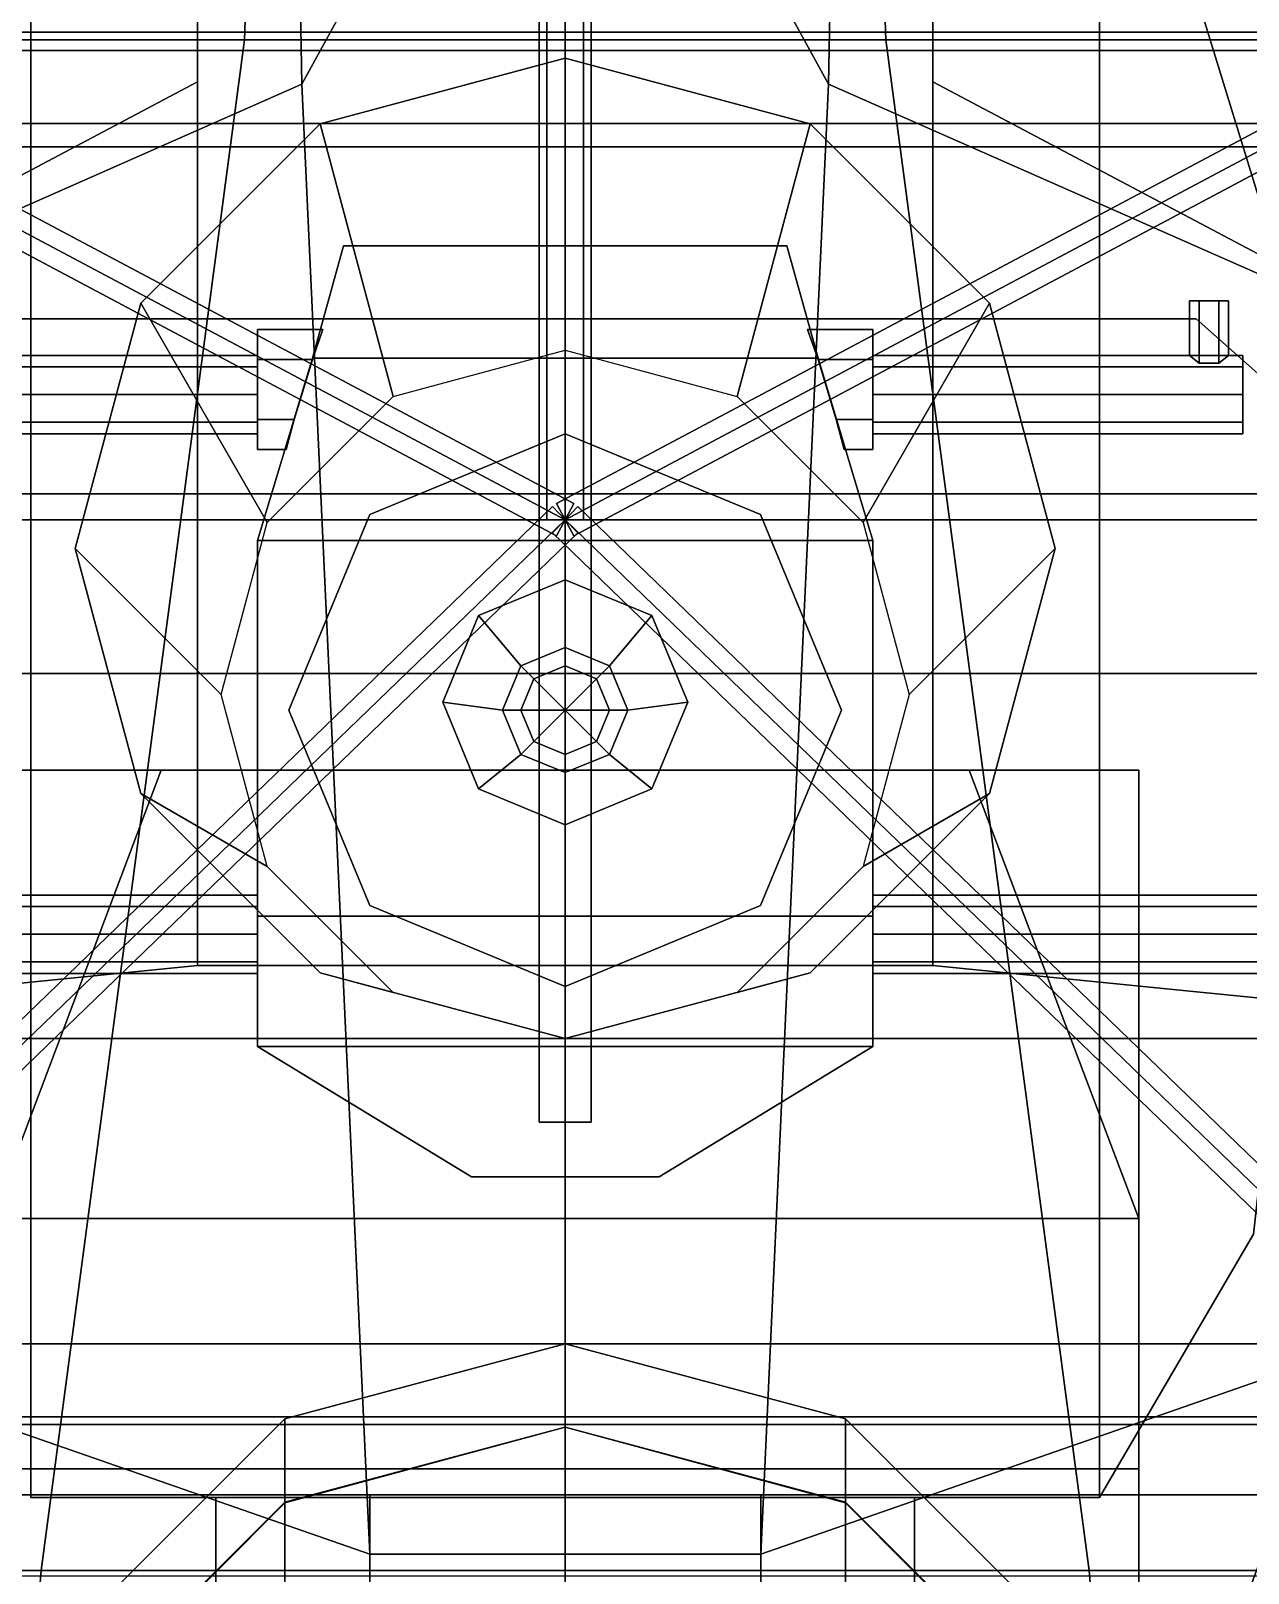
# Model space of a CAD drawing. Extents: x -14 to 14, y -80 to 101.
# Drawn here: x -2.05 to 2.62, y 37.86 to 43.77 of the extents above; entities that cross this region are included whole.
import ezdxf

# ---------------------------------------------------------------- set-up
doc = ezdxf.new("R2010")
doc.units = 0
doc.layers.get('0').update_dxf_attribs({"linetype": 'CONTINUOUS'})
for name, color, linetype in [('CITADELLE', 3, 'CONTINUOUS'), ('PLATFORMS', 6, 'CONTINUOUS'), ('RANGEFINDERS', 2, 'CONTINUOUS'), ('SUPERSTRUCTURE', 4, 'CONTINUOUS')]:
    doc.layers.add(name, color=color, linetype=linetype)

msp = doc.modelspace()

# ---------------------------------------------------------------- linework, layer by layer
for points in [[(-2.64, 49.67, -9.42), (-1.03, 49.67, -9.51), (-1.23, 43.74, -9.51), (-3.31, 43.74, -9.42)], [(-1.03, 49.67, -9.51), (0, 49.67, -9.55), (0, 43.74, -9.55), (-1.23, 43.74, -9.51)], [(1.23, 43.74, -9.51), (0, 43.74, -9.55), (0, 49.67, -9.55), (1.03, 49.67, -9.51)], [(3.31, 43.74, -9.42), (1.23, 43.74, -9.51), (1.03, 49.67, -9.51), (2.64, 49.67, -9.42)], [(-3.31, 43.74, -9.42), (-1.23, 43.74, -9.51), (-2.01, 37.87, -9.51), (-3.99, 37.87, -9.42)], [(-1.23, 43.74, -9.51), (0, 43.74, -9.55), (0, 37.87, -9.55), (-2.01, 37.87, -9.51)], [(2.01, 37.87, -9.51), (0, 37.87, -9.55), (0, 43.74, -9.55), (1.23, 43.74, -9.51)], [(3.99, 37.87, -9.42), (2.01, 37.87, -9.51), (1.23, 43.74, -9.51), (3.31, 43.74, -9.42)], [(-3.99, 37.87, -9.42), (-2.01, 37.87, -9.51), (-2.49, 31.98, -9.51), (-4.76, 31.98, -9.42)], [(-2.01, 37.87, -9.51), (0, 37.87, -9.55), (0, 31.98, -9.55), (-2.49, 31.98, -9.51)], [(2.49, 31.98, -9.51), (0, 31.98, -9.55), (0, 37.87, -9.55), (2.01, 37.87, -9.51)], [(4.76, 31.98, -9.42), (2.49, 31.98, -9.51), (2.01, 37.87, -9.51), (3.99, 37.87, -9.42)]]:
    msp.add_3dface(points)
at = {"layer": 'CITADELLE'}
for points in [[(9.78, 47.5, 4.59), (-9.78, 47.5, 4.59), (-10.26, 43.33, 4.59), (10.26, 43.33, 4.59)], [(10.26, 43.33, 4.59), (-10.26, 43.33, 4.59), (-10.78, 37.85, 4.59), (10.78, 37.85, 4.59)]]:
    msp.add_3dface(points, dxfattribs=at)
at = {"layer": 'PLATFORMS'}
for points in [[(0, 41.9, 27.21), (-0.07, 41.9, 27.28), (-0.07, 51.4, 27.28), (0, 51.4, 27.21)], [(-0.07, 41.9, 27.28), (0, 41.9, 27.35), (0, 51.4, 27.35), (-0.07, 51.4, 27.28)], [(0, 41.9, 27.35), (0.07, 41.9, 27.28), (0.07, 51.4, 27.28), (0, 51.4, 27.35)], [(0.07, 41.9, 27.28), (0, 41.9, 27.21), (0, 51.4, 27.21), (0.07, 51.4, 27.28)], [(-4.7, 46.74, 8.67), (-4.7, 38.46, 8.67), (4.7, 38.46, 8.67), (4.7, 46.74, 8.67)], [(4.7, 46.74, 8.45), (4.7, 38.46, 8.45), (-4.7, 38.46, 8.45), (-4.7, 46.74, 8.45)], [(0, 46.73, 27.2), (0, 38.15, 27.2), (-2.05, 38.15, 27.2), (-2.05, 45.12, 27.2)], [(-2.05, 38.15, 27.35), (0, 38.15, 27.35), (0, 46.73, 27.35), (-2.05, 45.12, 27.35)], [(0, 46.73, 27.35), (0, 38.15, 27.35), (2.05, 38.15, 27.35), (2.05, 45.12, 27.35)], [(2.05, 38.15, 27.2), (0, 38.15, 27.2), (0, 46.73, 27.2), (2.05, 45.12, 27.2)], [(0.0329, 41.9618, 27.28), (0, 41.9, 27.21), (-8.388, 46.36, 27.21), (-8.3551, 46.4218, 27.28)], [(0, 41.9, 27.35), (0.0329, 41.9618, 27.28), (-8.3551, 46.4218, 27.28), (-8.388, 46.36, 27.35)], [(-0.0329, 41.9618, 27.28), (0, 41.9, 27.35), (8.388, 46.36, 27.35), (8.3551, 46.4218, 27.28)], [(0, 41.9, 27.21), (-0.0329, 41.9618, 27.28), (8.3551, 46.4218, 27.28), (8.388, 46.36, 27.21)], [(-0.0329, 41.8382, 27.28), (0, 41.9, 27.35), (-8.388, 46.36, 27.35), (-8.4209, 46.2982, 27.28)], [(0, 41.9, 27.21), (-0.0329, 41.8382, 27.28), (-8.4209, 46.2982, 27.28), (-8.388, 46.36, 27.21)], [(0.0329, 41.8382, 27.28), (0, 41.9, 27.21), (8.388, 46.36, 27.21), (8.4209, 46.2982, 27.28)], [(0, 41.9, 27.35), (0.0329, 41.8382, 27.28), (8.4209, 46.2982, 27.28), (8.388, 46.36, 27.35)], [(0, 45.41, 19.55), (-1.01, 43.57, 19.55), (-1.03, 44.65, 19.55), (-0.22, 45.4, 19.55)], [(-0.22, 45.4, 19.77), (-1.03, 44.65, 19.77), (-1.01, 43.57, 19.77), (0, 45.41, 19.77)], [(0, 45.41, 19.55), (0, 37.9334, 19.55), (-0.75, 37.9334, 19.55), (-1.01, 43.57, 19.55)], [(-1.01, 43.57, 19.77), (-0.75, 37.9334, 19.77), (0, 37.9334, 19.77), (0, 45.41, 19.77)], [(1.01, 43.57, 19.55), (0.75, 37.9334, 19.55), (0, 37.9334, 19.55), (0, 45.41, 19.55)], [(0, 45.41, 19.77), (0, 37.9334, 19.77), (0.75, 37.9334, 19.77), (1.01, 43.57, 19.77)], [(0, 45.41, 19.77), (1.01, 43.57, 19.77), (1.03, 44.65, 19.77), (0.22, 45.4, 19.77)], [(0.22, 45.4, 19.55), (1.03, 44.65, 19.55), (1.01, 43.57, 19.55), (0, 45.41, 19.55)], [(-0.1, 43.77, 19.06), (-0.1, 39.59, 19.06), (-0.1, 39.59, 19.55), (-0.1, 45.25, 19.55)], [(0.1, 45.25, 19.55), (0.1, 43.77, 19.06), (-0.1, 43.77, 19.06), (-0.1, 45.25, 19.55)], [(0.1, 39.59, 19.55), (0.1, 39.59, 19.06), (0.1, 43.77, 19.06), (0.1, 45.25, 19.55)], [(2.97, 42.13, 27.2), (2.05, 45.12, 27.2), (2.05, 45.12, 27.35), (2.97, 42.13, 27.35)], [(2.05, 45.12, 27.35), (2.05, 38.15, 27.35), (2.64, 39.16, 27.35), (2.97, 42.13, 27.35)], [(2.64, 39.16, 27.2), (2.05, 38.15, 27.2), (2.05, 45.12, 27.2), (2.97, 42.13, 27.2)], [(1.41, 44.87, 23.83), (1.41, 40.19, 23.83), (-1.41, 40.19, 23.83), (-1.41, 44.87, 23.83)], [(-1.41, 40.19, 23.98), (1.41, 40.19, 23.98), (1.41, 44.87, 23.98), (-1.41, 44.87, 23.98)], [(-1.41, 44.87, 23.83), (-1.41, 43.58, 23.83), (-1.41, 43.58, 23.98), (-1.41, 44.87, 23.98)], [(1.41, 44.87, 23.98), (1.41, 43.58, 23.98), (1.41, 43.58, 23.83), (1.41, 44.87, 23.83)], [(-4.7, 44.66, 10.78), (-4.7, 38.74, 10.78), (4.7, 38.74, 10.78), (4.7, 44.66, 10.78)], [(4.7, 44.66, 10.56), (4.7, 38.74, 10.56), (-4.7, 38.74, 10.56), (-4.7, 44.66, 10.56)], [(-4.7, 44.66, 12.89), (-4.7, 38.43, 12.89), (4.7, 38.43, 12.89), (4.7, 44.66, 12.89)], [(4.7, 44.66, 12.67), (4.7, 38.43, 12.67), (-4.7, 38.43, 12.67), (-4.7, 44.66, 12.67)], [(-4.7, 44.66, 15.03), (-4.7, 37.45, 15.03), (4.7, 37.45, 15.03), (4.7, 44.66, 15.03)], [(4.7, 44.66, 14.81), (4.7, 37.45, 14.81), (-4.7, 37.45, 14.81), (-4.7, 44.66, 14.81)], [(-1.03, 44.65, 19.77), (-1.03, 44.65, 19.55), (-1.01, 43.57, 19.55), (-1.01, 43.57, 19.77)], [(1.03, 44.65, 19.55), (1.03, 44.65, 19.77), (1.01, 43.57, 19.77), (1.01, 43.57, 19.55)], [(4.14, 44.27, 14.81), (3.5, 43.7, 14.81), (-3.5, 43.7, 14.81), (-4.14, 44.27, 14.81)], [(-3.5, 43.74, 15.53), (3.5, 43.74, 15.53), (4.1, 44.27, 15.53), (-4.1, 44.27, 15.53)], [(-2.71, 43.42, 15.53), (2.71, 43.42, 15.53), (3.5, 43.74, 15.53), (-3.5, 43.74, 15.53)], [(0.1, 43.77, 19.06), (0.1, 42, 19.06), (-0.1, 42, 19.06), (-0.1, 43.77, 19.06)], [(3.5, 43.7, 14.81), (2.71, 43.42, 14.81), (-2.71, 43.42, 14.81), (-3.5, 43.7, 14.81)], [(-1.01, 43.57, 19.55), (-0.75, 37.9334, 19.55), (-3.3, 38.82, 19.55), (-3.3, 42.56, 19.55)], [(-1.01, 43.57, 19.77), (-1.01, 43.57, 19.55), (-3.3, 42.56, 19.55), (-3.3, 42.56, 19.77)], [(-3.3, 42.56, 19.77), (-3.3, 38.82, 19.77), (-0.75, 37.9334, 19.77), (-1.01, 43.57, 19.77)], [(-1.41, 43.58, 23.83), (-1.41, 40.19, 23.83), (-2.82, 40.05, 23.83), (-2.92, 42.78, 23.83)], [(-2.82, 40.05, 23.98), (-1.41, 40.19, 23.98), (-1.41, 43.58, 23.98), (-2.92, 42.78, 23.98)], [(-2.92, 42.78, 23.98), (-1.41, 43.58, 23.98), (-1.41, 43.58, 23.83), (-2.92, 42.78, 23.83)], [(1.01, 43.57, 19.77), (0.75, 37.9334, 19.77), (3.3, 38.82, 19.77), (3.3, 42.56, 19.77)], [(3.3, 42.56, 19.55), (3.3, 38.82, 19.55), (0.75, 37.9334, 19.55), (1.01, 43.57, 19.55)], [(1.01, 43.57, 19.55), (1.01, 43.57, 19.77), (3.3, 42.56, 19.77), (3.3, 42.56, 19.55)], [(1.41, 43.58, 23.98), (1.41, 40.19, 23.98), (2.82, 40.05, 23.98), (2.92, 42.78, 23.98)], [(2.82, 40.05, 23.83), (1.41, 40.19, 23.83), (1.41, 43.58, 23.83), (2.92, 42.78, 23.83)], [(2.92, 42.78, 23.83), (1.41, 43.58, 23.83), (1.41, 43.58, 23.98), (2.92, 42.78, 23.98)], [(-2.71, 43.42, 14.81), (2.71, 43.42, 14.81), (2.71, 43.42, 15.53), (-2.71, 43.42, 15.53)], [(3.29, 42, 18.92), (3.29, 38.16, 18.92), (-3.29, 38.16, 18.92), (-3.29, 42, 18.92)], [(-3.29, 42, 19.06), (-3.29, 38.16, 19.06), (3.29, 38.16, 19.06), (3.29, 42, 19.06)], [(3.29, 42, 18.92), (-3.29, 42, 18.92), (-3.29, 42, 19.06), (3.29, 42, 19.06)], [(-0.0486, 41.9504, 27.28), (0, 41.9, 27.21), (-6.8337, 35.3007, 27.21), (-6.8824, 35.3511, 27.28)], [(0, 41.9, 27.35), (-0.0486, 41.9504, 27.28), (-6.8824, 35.3511, 27.28), (-6.8337, 35.3007, 27.35)], [(0.0486, 41.9504, 27.28), (0, 41.9, 27.35), (6.8337, 35.3007, 27.35), (6.8824, 35.3511, 27.28)], [(0, 41.9, 27.21), (0.0486, 41.9504, 27.28), (6.8824, 35.3511, 27.28), (6.8337, 35.3007, 27.21)], [(0.0486, 41.8496, 27.28), (0, 41.9, 27.35), (-6.8337, 35.3007, 27.35), (-6.7851, 35.2504, 27.28)], [(0, 41.9, 27.21), (0.0486, 41.8496, 27.28), (-6.7851, 35.2504, 27.28), (-6.8337, 35.3007, 27.21)], [(-0.0486, 41.8496, 27.28), (0, 41.9, 27.21), (6.8337, 35.3007, 27.21), (6.7851, 35.2504, 27.28)], [(0, 41.9, 27.35), (-0.0486, 41.8496, 27.28), (6.7851, 35.2504, 27.28), (6.8337, 35.3007, 27.35)], [(-4.7, 41.31, 17.08), (-4.7, 35.81, 17.08), (4.7, 35.81, 17.08), (4.7, 41.31, 17.08)], [(4.7, 41.31, 17.08), (4.7, 41.31, 16.86), (-4.7, 41.31, 16.86), (-4.7, 41.31, 17.08)], [(4.7, 41.31, 16.86), (4.7, 35.81, 16.86), (-4.7, 35.81, 16.86), (-4.7, 41.31, 16.86)], [(-2.82, 40.05, 23.83), (-1.41, 40.19, 23.83), (-1.41, 40.19, 23.98), (-2.82, 40.05, 23.98)], [(-1.41, 40.19, 23.83), (1.41, 40.19, 23.83), (1.41, 40.19, 23.98), (-1.41, 40.19, 23.98)], [(2.82, 40.05, 23.98), (1.41, 40.19, 23.98), (1.41, 40.19, 23.83), (2.82, 40.05, 23.83)], [(0.1, 39.59, 19.06), (0.1, 39.59, 19.55), (-0.1, 39.59, 19.55), (-0.1, 39.59, 19.06)], [(2.64, 39.16, 27.35), (2.05, 38.15, 27.35), (2.05, 38.15, 27.2), (2.64, 39.16, 27.2)], [(-3.3, 38.82, 19.77), (-3.3, 38.82, 19.55), (-0.75, 37.9334, 19.55), (-0.75, 37.9334, 19.77)], [(3.3, 38.82, 19.55), (3.3, 38.82, 19.77), (0.75, 37.9334, 19.77), (0.75, 37.9334, 19.55)], [(-4.7, 38.74, 10.78), (-2.15, 36.64, 10.78), (2.15, 36.64, 10.78), (4.7, 38.74, 10.78)], [(4.7, 38.74, 10.56), (2.15, 36.64, 10.56), (-2.15, 36.64, 10.56), (-4.7, 38.74, 10.56)], [(2.15, 36.64, 10.78), (2.15, 36.64, 10.56), (4.7, 38.74, 10.56), (4.7, 38.74, 10.78)], [(-4.7, 38.46, 8.67), (-4.7, 38.46, 8.45), (4.7, 38.46, 8.45), (4.7, 38.46, 8.67)], [(-4.7, 38.43, 12.89), (-2.15, 36.05, 12.89), (2.15, 36.05, 12.89), (4.7, 38.43, 12.89)], [(4.7, 38.43, 12.67), (2.15, 36.05, 12.67), (-2.15, 36.05, 12.67), (-4.7, 38.43, 12.67)], [(2.15, 36.05, 12.89), (2.15, 36.05, 12.67), (4.7, 38.43, 12.67), (4.7, 38.43, 12.89)], [(-3.29, 38.16, 18.92), (-0.75, 38.16, 18.92), (-0.75, 38.16, 19.06), (-3.29, 38.16, 19.06)], [(0.75, 38.16, 18.92), (0.75, 32, 18.92), (-0.75, 32, 18.92), (-0.75, 38.16, 18.92)], [(0.75, 38.16, 19.55), (0.75, 38.16, 18.92), (-0.75, 38.16, 18.92), (-0.75, 38.16, 19.55)], [(-0.75, 38.16, 19.55), (-0.75, 38.16, 18.92), (-0.75, 37.9334, 18.92), (-0.75, 37.9334, 19.55)], [(0.75, 37.9334, 18.92), (0.75, 38.16, 18.92), (0.75, 38.16, 19.55), (0.75, 37.9334, 19.55)], [(0.75, 38.16, 18.92), (3.29, 38.16, 18.92), (3.29, 38.16, 19.06), (0.75, 38.16, 19.06)], [(-2.05, 38.15, 27.2), (-1.34, 38.15, 27.2), (-1.34, 38.15, 27.35), (-2.05, 38.15, 27.35)], [(-1.34, 38.15, 27.35), (-1.34, 37.42, 27.35), (1.34, 37.42, 27.35), (1.34, 38.15, 27.35)], [(1.34, 37.42, 27.2), (-1.34, 37.42, 27.2), (-1.34, 38.15, 27.2), (1.34, 38.15, 27.2)], [(-1.34, 38.15, 27.2), (-1.34, 37.42, 27.2), (-1.34, 37.42, 27.35), (-1.34, 38.15, 27.35)], [(1.34, 38.15, 27.2), (2.05, 38.15, 27.2), (2.05, 38.15, 27.35), (1.34, 38.15, 27.35)], [(1.34, 37.42, 27.2), (1.34, 38.15, 27.2), (1.34, 38.15, 27.35), (1.34, 37.42, 27.35)], [(-0.75, 37.9334, 19.14), (-0.75, 32, 19.14), (0.75, 32, 19.14), (0.75, 37.9334, 19.14)], [(-0.75, 37.9334, 18.92), (-0.75, 32, 18.92), (-0.75, 32, 19.14), (-0.75, 37.9334, 19.14)], [(-0.75, 37.9334, 19.77), (-0.75, 37.9334, 19.14), (0.75, 37.9334, 19.14), (0.75, 37.9334, 19.77)], [(0.75, 32, 19.14), (0.75, 32, 18.92), (0.75, 37.9334, 18.92), (0.75, 37.9334, 19.14)]]:
    msp.add_3dface(points, dxfattribs=at)
at = {"layer": 'RANGEFINDERS'}
for points in [[(-0.85, 42.95, 29.87), (-0.97, 42.52, 30.78), (0.97, 42.52, 30.78), (0.85, 42.95, 29.87)], [(-0.85, 42.95, 28.63), (-0.97, 42.52, 28.63), (-0.97, 42.52, 30.78), (-0.85, 42.95, 29.87)], [(0.85, 42.95, 28.63), (0.97, 42.52, 28.63), (-0.97, 42.52, 28.63), (-0.85, 42.95, 28.63)], [(0.85, 42.95, 29.87), (0.85, 42.95, 28.63), (-0.85, 42.95, 28.63), (-0.85, 42.95, 29.87)], [(0.97, 42.52, 30.78), (0.97, 42.52, 28.63), (0.85, 42.95, 28.63), (0.85, 42.95, 29.87)], [(2.395, 42.74, 30.16), (2.545, 42.74, 30.16), (2.5075, 42.74, 30.095), (2.4325, 42.74, 30.095)], [(2.4325, 42.74, 30.225), (2.5075, 42.74, 30.225), (2.545, 42.74, 30.16), (2.395, 42.74, 30.16)], [(2.4325, 42.5, 30.095), (2.395, 42.53, 30.16), (2.395, 42.74, 30.16), (2.4325, 42.74, 30.095)], [(2.395, 42.53, 30.16), (2.4325, 42.5, 30.225), (2.4325, 42.74, 30.225), (2.395, 42.74, 30.16)], [(2.5075, 42.5, 30.095), (2.4325, 42.5, 30.095), (2.4325, 42.74, 30.095), (2.5075, 42.74, 30.095)], [(2.4325, 42.5, 30.225), (2.5075, 42.5, 30.225), (2.5075, 42.74, 30.225), (2.4325, 42.74, 30.225)], [(2.545, 42.53, 30.16), (2.5075, 42.5, 30.095), (2.5075, 42.74, 30.095), (2.545, 42.74, 30.16)], [(2.5075, 42.5, 30.225), (2.545, 42.53, 30.16), (2.545, 42.74, 30.16), (2.5075, 42.74, 30.225)], [(-1.18, 42.63, 30.32), (-1.18, 42.17, 30.32), (-1.18, 42.285, 30.5192), (-1.18, 42.515, 30.5192)], [(-1.18, 42.63, 29.92), (-1.18, 42.17, 29.92), (-1.18, 42.17, 30.32), (-1.18, 42.63, 30.32)], [(-1.18, 42.515, 29.7208), (-1.18, 42.285, 29.7208), (-1.18, 42.17, 29.92), (-1.18, 42.63, 29.92)], [(-0.93, 42.63, 30.32), (-0.93, 42.63, 29.92), (-1.18, 42.63, 29.92), (-1.18, 42.63, 30.32)], [(-0.97, 42.515, 30.5192), (-0.93, 42.63, 30.32), (-1.18, 42.63, 30.32), (-1.18, 42.515, 30.5192)], [(-0.93, 42.63, 29.92), (-0.97, 42.515, 29.7208), (-1.18, 42.515, 29.7208), (-1.18, 42.63, 29.92)], [(0.93, 42.63, 30.4), (0.97, 42.515, 30.5992), (1.18, 42.515, 30.5992), (1.18, 42.63, 30.4)], [(0.97, 42.515, 29.8008), (0.93, 42.63, 30), (1.18, 42.63, 30), (1.18, 42.515, 29.8008)], [(0.93, 42.63, 30), (0.93, 42.63, 30.4), (1.18, 42.63, 30.4), (1.18, 42.63, 30)], [(1.18, 42.515, 30.5992), (1.18, 42.285, 30.5992), (1.18, 42.17, 30.4), (1.18, 42.63, 30.4)], [(1.18, 42.63, 30.4), (1.18, 42.17, 30.4), (1.18, 42.17, 30), (1.18, 42.63, 30)], [(1.18, 42.63, 30), (1.18, 42.17, 30), (1.18, 42.285, 29.8008), (1.18, 42.515, 29.8008)], [(-1.18, 42.4861, 30.2661), (-1.18, 42.53, 30.16), (-2.6, 42.53, 30.16), (-2.6, 42.4861, 30.2661)], [(-1.18, 42.53, 30.16), (-1.18, 42.4861, 30.0539), (-2.6, 42.4861, 30.0539), (-2.6, 42.53, 30.16)], [(1.18, 42.4861, 30.0539), (1.18, 42.53, 30.16), (2.6, 42.53, 30.16), (2.6, 42.4861, 30.0539)], [(1.18, 42.53, 30.16), (1.18, 42.4861, 30.2661), (2.6, 42.4861, 30.2661), (2.6, 42.53, 30.16)], [(2.6, 42.4861, 30.2661), (2.6, 42.23, 30.16), (2.6, 42.2739, 30.0539), (2.6, 42.53, 30.16)], [(2.6, 42.53, 30.16), (2.6, 42.2739, 30.0539), (2.6, 42.38, 30.01), (2.6, 42.4861, 30.0539)], [(-1.18, 42.4861, 30.0539), (-1.18, 42.38, 30.01), (-2.6, 42.38, 30.01), (-2.6, 42.4861, 30.0539)], [(-1.18, 42.38, 30.31), (-1.18, 42.4861, 30.2661), (-2.6, 42.4861, 30.2661), (-2.6, 42.38, 30.31)], [(-0.97, 42.52, 30.78), (-1.18, 41.82, 30.78), (1.18, 41.82, 30.78), (0.97, 42.52, 30.78)], [(-0.97, 42.52, 28.63), (-1.18, 41.82, 28.63), (-1.18, 41.82, 30.78), (-0.97, 42.52, 30.78)], [(0.97, 42.52, 28.63), (1.18, 41.82, 28.63), (-1.18, 41.82, 28.63), (-0.97, 42.52, 28.63)], [(-1.04, 42.285, 30.5192), (-0.97, 42.515, 30.5192), (-1.18, 42.515, 30.5192), (-1.18, 42.285, 30.5192)], [(-0.97, 42.515, 29.7208), (-1.04, 42.285, 29.7208), (-1.18, 42.285, 29.7208), (-1.18, 42.515, 29.7208)], [(1.18, 41.82, 30.78), (1.18, 41.82, 28.63), (0.97, 42.52, 28.63), (0.97, 42.52, 30.78)], [(0.97, 42.515, 30.5992), (1.04, 42.285, 30.5992), (1.18, 42.285, 30.5992), (1.18, 42.515, 30.5992)], [(1.04, 42.285, 29.8008), (0.97, 42.515, 29.8008), (1.18, 42.515, 29.8008), (1.18, 42.285, 29.8008)], [(1.18, 42.38, 30.01), (1.18, 42.4861, 30.0539), (2.6, 42.4861, 30.0539), (2.6, 42.38, 30.01)], [(1.18, 42.4861, 30.2661), (1.18, 42.38, 30.31), (2.6, 42.38, 30.31), (2.6, 42.4861, 30.2661)], [(2.6, 42.38, 30.31), (2.6, 42.2739, 30.2661), (2.6, 42.23, 30.16), (2.6, 42.4861, 30.2661)], [(-1.18, 42.38, 30.01), (-1.18, 42.2739, 30.0539), (-2.6, 42.2739, 30.0539), (-2.6, 42.38, 30.01)], [(-1.18, 42.2739, 30.2661), (-1.18, 42.38, 30.31), (-2.6, 42.38, 30.31), (-2.6, 42.2739, 30.2661)], [(1.18, 42.2739, 30.0539), (1.18, 42.38, 30.01), (2.6, 42.38, 30.01), (2.6, 42.2739, 30.0539)], [(1.18, 42.38, 30.31), (1.18, 42.2739, 30.2661), (2.6, 42.2739, 30.2661), (2.6, 42.38, 30.31)], [(-1.18, 42.2739, 30.0539), (-1.18, 42.23, 30.16), (-2.6, 42.23, 30.16), (-2.6, 42.2739, 30.0539)], [(-1.18, 42.23, 30.16), (-1.18, 42.2739, 30.2661), (-2.6, 42.2739, 30.2661), (-2.6, 42.23, 30.16)], [(-1.07, 42.17, 30.32), (-1.04, 42.285, 30.5192), (-1.18, 42.285, 30.5192), (-1.18, 42.17, 30.32)], [(-1.04, 42.285, 29.7208), (-1.07, 42.17, 29.92), (-1.18, 42.17, 29.92), (-1.18, 42.285, 29.7208)], [(1.04, 42.285, 30.5992), (1.07, 42.17, 30.4), (1.18, 42.17, 30.4), (1.18, 42.285, 30.5992)], [(1.07, 42.17, 30), (1.04, 42.285, 29.8008), (1.18, 42.285, 29.8008), (1.18, 42.17, 30)], [(1.18, 42.23, 30.16), (1.18, 42.2739, 30.0539), (2.6, 42.2739, 30.0539), (2.6, 42.23, 30.16)], [(1.18, 42.2739, 30.2661), (1.18, 42.23, 30.16), (2.6, 42.23, 30.16), (2.6, 42.2739, 30.2661)], [(0, 42.23, 27.35), (-0.7495, 41.9195, 27.35), (-0.7495, 41.9195, 28.63), (0, 42.23, 28.63)], [(0.7495, 41.9195, 27.35), (0, 42.23, 27.35), (0, 42.23, 28.63), (0.7495, 41.9195, 28.63)], [(-1.07, 42.17, 29.92), (-1.07, 42.17, 30.32), (-1.18, 42.17, 30.32), (-1.18, 42.17, 29.92)], [(1.07, 42.17, 30.4), (1.07, 42.17, 30), (1.18, 42.17, 30), (1.18, 42.17, 30.4)], [(-0.7495, 41.9195, 27.35), (-1.06, 41.17, 27.35), (-1.06, 41.17, 28.63), (-0.7495, 41.9195, 28.63)], [(1.06, 41.17, 27.35), (0.7495, 41.9195, 27.35), (0.7495, 41.9195, 28.63), (1.06, 41.17, 28.63)], [(-1.18, 41.82, 30.78), (-1.18, 40.38, 30.78), (1.18, 40.38, 30.78), (1.18, 41.82, 30.78)], [(-1.18, 41.82, 28.63), (-1.18, 40.38, 28.63), (-1.18, 40.38, 30.78), (-1.18, 41.82, 30.78)], [(1.18, 41.82, 28.63), (1.18, 39.88, 28.63), (-1.18, 39.88, 28.63), (-1.18, 41.82, 28.63)], [(1.18, 40.38, 30.78), (1.18, 40.38, 28.63), (1.18, 41.82, 28.63), (1.18, 41.82, 30.78)], [(0, 41.67, 30.78), (-0.3323, 41.5323, 30.78), (-0.3323, 41.5323, 30.98), (0, 41.67, 30.98)], [(0, 41.67, 30.98), (-0.3323, 41.5323, 30.98), (-0.1697, 41.3397, 30.98), (0, 41.41, 30.98)], [(0.3323, 41.5323, 30.78), (0, 41.67, 30.78), (0, 41.67, 30.98), (0.3323, 41.5323, 30.98)], [(0.3323, 41.5323, 30.98), (0, 41.67, 30.98), (0, 41.41, 30.98), (0.1697, 41.3397, 30.98)], [(-0.3323, 41.5323, 30.78), (-0.47, 41.2, 30.78), (-0.47, 41.2, 30.98), (-0.3323, 41.5323, 30.98)], [(-0.3323, 41.5323, 30.98), (-0.47, 41.2, 30.98), (-0.24, 41.17, 30.98), (-0.1697, 41.3397, 30.98)], [(0.47, 41.2, 30.98), (0.3323, 41.5323, 30.98), (0.1697, 41.3397, 30.98), (0.24, 41.17, 30.98)], [(0.47, 41.2, 30.78), (0.3323, 41.5323, 30.78), (0.3323, 41.5323, 30.98), (0.47, 41.2, 30.98)], [(0, 41.41, 30.98), (-0.1697, 41.3397, 30.98), (-0.1697, 41.3397, 31.2), (0, 41.41, 31.2)], [(0, 41.3397, 31.3697), (0, 41.41, 31.2), (-0.1697, 41.3397, 31.2), (-0.12, 41.29, 31.3697)], [(0.1697, 41.3397, 30.98), (0, 41.41, 30.98), (0, 41.41, 31.2), (0.1697, 41.3397, 31.2)], [(0.12, 41.29, 31.3697), (0.1697, 41.3397, 31.2), (0, 41.41, 31.2), (0, 41.3397, 31.3697)], [(-0.1697, 41.3397, 30.98), (-0.24, 41.17, 30.98), (-0.24, 41.17, 31.2), (-0.1697, 41.3397, 31.2)], [(-0.12, 41.29, 31.3697), (-0.1697, 41.3397, 31.2), (-0.24, 41.17, 31.2), (-0.1697, 41.17, 31.3697)], [(0, 41.17, 31.44), (-0.12, 41.29, 31.3697), (-0.1697, 41.17, 31.3697), (0, 41.17, 31.44)], [(0, 41.17, 31.44), (0, 41.3397, 31.3697), (-0.12, 41.29, 31.3697), (0, 41.17, 31.44)], [(0, 41.17, 31.44), (0.12, 41.29, 31.3697), (0, 41.3397, 31.3697), (0, 41.17, 31.44)], [(0, 41.17, 31.44), (0.1697, 41.17, 31.3697), (0.12, 41.29, 31.3697), (0, 41.17, 31.44)], [(0.1697, 41.17, 31.3697), (0.24, 41.17, 31.2), (0.1697, 41.3397, 31.2), (0.12, 41.29, 31.3697)], [(0.24, 41.17, 30.98), (0.1697, 41.3397, 30.98), (0.1697, 41.3397, 31.2), (0.24, 41.17, 31.2)], [(-1.06, 41.17, 27.35), (-0.7495, 40.4205, 27.35), (-0.7495, 40.4205, 28.63), (-1.06, 41.17, 28.63)], [(-0.47, 41.2, 30.78), (-0.3323, 40.8677, 30.78), (-0.3323, 40.8677, 30.98), (-0.47, 41.2, 30.98)], [(-0.47, 41.2, 30.98), (-0.3323, 40.8677, 30.98), (-0.1697, 41.0003, 30.98), (-0.24, 41.17, 30.98)], [(-0.24, 41.17, 30.98), (-0.1697, 41.0003, 30.98), (-0.1697, 41.0003, 31.2), (-0.24, 41.17, 31.2)], [(-0.1697, 41.17, 31.3697), (-0.24, 41.17, 31.2), (-0.1697, 41.0003, 31.2), (-0.12, 41.05, 31.3697)], [(0, 41.17, 31.44), (-0.1697, 41.17, 31.3697), (-0.12, 41.05, 31.3697), (0, 41.17, 31.44)], [(0, 41.17, 31.44), (-0.12, 41.05, 31.3697), (0, 41.0003, 31.3697), (0, 41.17, 31.44)], [(0, 41.17, 31.44), (0, 41.0003, 31.3697), (0.12, 41.05, 31.3697), (0, 41.17, 31.44)], [(0, 41.17, 31.44), (0.12, 41.05, 31.3697), (0.1697, 41.17, 31.3697), (0, 41.17, 31.44)], [(0.12, 41.05, 31.3697), (0.1697, 41.0003, 31.2), (0.24, 41.17, 31.2), (0.1697, 41.17, 31.3697)], [(0.3323, 40.8677, 30.98), (0.47, 41.2, 30.98), (0.24, 41.17, 30.98), (0.1697, 41.0003, 30.98)], [(0.1697, 41.0003, 30.98), (0.24, 41.17, 30.98), (0.24, 41.17, 31.2), (0.1697, 41.0003, 31.2)], [(0.3323, 40.8677, 30.78), (0.47, 41.2, 30.78), (0.47, 41.2, 30.98), (0.3323, 40.8677, 30.98)], [(0.7495, 40.4205, 27.35), (1.06, 41.17, 27.35), (1.06, 41.17, 28.63), (0.7495, 40.4205, 28.63)], [(-0.3323, 40.8677, 30.98), (0, 40.73, 30.98), (0, 40.93, 30.98), (-0.1697, 41.0003, 30.98)], [(-0.12, 41.05, 31.3697), (-0.1697, 41.0003, 31.2), (0, 40.93, 31.2), (0, 41.0003, 31.3697)], [(-0.1697, 41.0003, 30.98), (0, 40.93, 30.98), (0, 40.93, 31.2), (-0.1697, 41.0003, 31.2)], [(0, 41.0003, 31.3697), (0, 40.93, 31.2), (0.1697, 41.0003, 31.2), (0.12, 41.05, 31.3697)], [(0, 40.93, 30.98), (0.1697, 41.0003, 30.98), (0.1697, 41.0003, 31.2), (0, 40.93, 31.2)], [(0, 40.73, 30.98), (0.3323, 40.8677, 30.98), (0.1697, 41.0003, 30.98), (0, 40.93, 30.98)], [(-0.3323, 40.8677, 30.78), (0, 40.73, 30.78), (0, 40.73, 30.98), (-0.3323, 40.8677, 30.98)], [(0, 40.73, 30.78), (0.3323, 40.8677, 30.78), (0.3323, 40.8677, 30.98), (0, 40.73, 30.98)], [(-1.18, 40.46, 29.73), (-1.18, 40.4161, 29.6239), (-2.8, 40.4161, 29.6239), (-2.8, 40.46, 29.73)], [(-1.18, 40.4161, 29.8361), (-1.18, 40.46, 29.73), (-2.8, 40.46, 29.73), (-2.8, 40.4161, 29.8361)], [(1.18, 40.46, 29.73), (1.18, 40.4161, 29.8361), (2.8, 40.4161, 29.8361), (2.8, 40.46, 29.73)], [(1.18, 40.4161, 29.6239), (1.18, 40.46, 29.73), (2.8, 40.46, 29.73), (2.8, 40.4161, 29.6239)], [(-1.18, 40.4161, 29.6239), (-1.18, 40.31, 29.58), (-2.8, 40.31, 29.58), (-2.8, 40.4161, 29.6239)], [(-1.18, 40.31, 29.88), (-1.18, 40.4161, 29.8361), (-2.8, 40.4161, 29.8361), (-2.8, 40.31, 29.88)], [(-0.7495, 40.4205, 27.35), (0, 40.11, 27.35), (0, 40.11, 28.63), (-0.7495, 40.4205, 28.63)], [(0, 40.11, 27.35), (0.7495, 40.4205, 27.35), (0.7495, 40.4205, 28.63), (0, 40.11, 28.63)], [(1.18, 40.4161, 29.8361), (1.18, 40.31, 29.88), (2.8, 40.31, 29.88), (2.8, 40.4161, 29.8361)], [(1.18, 40.31, 29.58), (1.18, 40.4161, 29.6239), (2.8, 40.4161, 29.6239), (2.8, 40.31, 29.58)], [(-1.18, 40.38, 28.63), (-1.18, 39.88, 28.63), (-1.18, 39.88, 30.56), (-1.18, 40.38, 30.78)], [(-1.18, 40.38, 30.78), (-1.18, 39.88, 30.56), (1.18, 39.88, 30.56), (1.18, 40.38, 30.78)], [(1.18, 39.88, 30.56), (1.18, 39.88, 28.63), (1.18, 40.38, 28.63), (1.18, 40.38, 30.78)], [(-1.18, 40.31, 29.58), (-1.18, 40.2039, 29.6239), (-2.8, 40.2039, 29.6239), (-2.8, 40.31, 29.58)], [(-1.18, 40.2039, 29.8361), (-1.18, 40.31, 29.88), (-2.8, 40.31, 29.88), (-2.8, 40.2039, 29.8361)], [(1.18, 40.31, 29.88), (1.18, 40.2039, 29.8361), (2.8, 40.2039, 29.8361), (2.8, 40.31, 29.88)], [(1.18, 40.2039, 29.6239), (1.18, 40.31, 29.58), (2.8, 40.31, 29.58), (2.8, 40.2039, 29.6239)], [(-1.18, 40.2039, 29.6239), (-1.18, 40.16, 29.73), (-2.8, 40.16, 29.73), (-2.8, 40.2039, 29.6239)], [(-1.18, 40.16, 29.73), (-1.18, 40.2039, 29.8361), (-2.8, 40.2039, 29.8361), (-2.8, 40.16, 29.73)], [(1.18, 40.2039, 29.8361), (1.18, 40.16, 29.73), (2.8, 40.16, 29.73), (2.8, 40.2039, 29.8361)], [(1.18, 40.16, 29.73), (1.18, 40.2039, 29.6239), (2.8, 40.2039, 29.6239), (2.8, 40.16, 29.73)], [(-1.18, 39.88, 30.56), (-0.36, 39.38, 30.29), (0.36, 39.38, 30.29), (1.18, 39.88, 30.56)], [(-1.18, 39.88, 28.63), (-0.36, 39.38, 28.63), (-0.36, 39.38, 30.29), (-1.18, 39.88, 30.56)], [(1.18, 39.88, 28.63), (0.36, 39.38, 28.63), (-0.36, 39.38, 28.63), (-1.18, 39.88, 28.63)], [(0.36, 39.38, 30.29), (0.36, 39.38, 28.63), (1.18, 39.88, 28.63), (1.18, 39.88, 30.56)], [(-0.36, 39.38, 30.29), (-0.36, 39.38, 28.63), (0.36, 39.38, 28.63), (0.36, 39.38, 30.29)]]:
    msp.add_3dface(points, dxfattribs=at)
at = {"layer": 'SUPERSTRUCTURE'}
for points in [[(-3.34, 43.77, 8.45), (-3.34, 39.91, 8.45), (3.34, 39.91, 8.45), (3.34, 43.77, 8.45)], [(3.34, 43.77, 8.45), (3.34, 43.77, 4.59), (-3.34, 43.77, 4.59), (-3.34, 43.77, 8.45)], [(0, 43.67, 12.67), (-0.94, 43.4181, 12.67), (-0.66, 42.3732, 27.2), (0, 42.55, 27.2)], [(0, 43.67, 8.67), (-0.94, 43.4181, 8.67), (-0.94, 43.4181, 12.67), (0, 43.67, 12.67)], [(0.94, 43.4181, 12.67), (0, 43.67, 12.67), (0, 42.55, 27.2), (0.66, 42.3732, 27.2)], [(0.94, 43.4181, 8.67), (0, 43.67, 8.67), (0, 43.67, 12.67), (0.94, 43.4181, 12.67)], [(-0.94, 43.4181, 12.67), (-1.6281, 42.73, 12.67), (-1.1432, 41.89, 27.2), (-0.66, 42.3732, 27.2)], [(-0.94, 43.4181, 8.67), (-1.6281, 42.73, 8.67), (-1.6281, 42.73, 12.67), (-0.94, 43.4181, 12.67)], [(1.6281, 42.73, 12.67), (0.94, 43.4181, 12.67), (0.66, 42.3732, 27.2), (1.1432, 41.89, 27.2)], [(1.6281, 42.73, 8.67), (0.94, 43.4181, 8.67), (0.94, 43.4181, 12.67), (1.6281, 42.73, 12.67)], [(-1.6281, 42.73, 12.67), (-1.88, 41.79, 12.67), (-1.32, 41.23, 27.2), (-1.1432, 41.89, 27.2)], [(-1.6281, 42.73, 8.67), (-1.88, 41.79, 8.67), (-1.88, 41.79, 12.67), (-1.6281, 42.73, 12.67)], [(1.88, 41.79, 12.67), (1.6281, 42.73, 12.67), (1.1432, 41.89, 27.2), (1.32, 41.23, 27.2)], [(1.88, 41.79, 8.67), (1.6281, 42.73, 8.67), (1.6281, 42.73, 12.67), (1.88, 41.79, 12.67)], [(-3.29, 41.9, 17.08), (-2.42, 42.67, 17.08), (2.42, 42.67, 17.08), (3.29, 41.9, 17.08)], [(3.177, 42, 18.92), (2.42, 42.67, 18.92), (-2.42, 42.67, 18.92), (-3.177, 42, 18.92)], [(2.42, 42.67, 18.92), (2.42, 42.67, 17.08), (-2.42, 42.67, 17.08), (-2.42, 42.67, 18.92)], [(3.29, 41.9, 17.08), (2.42, 42.67, 17.08), (2.42, 42.67, 18.92), (3.29, 41.9, 18.92)], [(-3.29, 41.31, 17.08), (-3.29, 41.9, 17.08), (3.29, 41.9, 17.08), (3.29, 41.31, 17.08)], [(-1.88, 41.79, 12.67), (-1.6281, 40.85, 12.67), (-1.1432, 40.57, 27.2), (-1.32, 41.23, 27.2)], [(-1.88, 41.79, 8.67), (-1.6281, 40.85, 8.67), (-1.6281, 40.85, 12.67), (-1.88, 41.79, 12.67)], [(1.6281, 40.85, 12.67), (1.88, 41.79, 12.67), (1.32, 41.23, 27.2), (1.1432, 40.57, 27.2)], [(1.6281, 40.85, 8.67), (1.88, 41.79, 8.67), (1.88, 41.79, 12.67), (1.6281, 40.85, 12.67)], [(-1.55, 40.94, 12.89), (-2.2, 39.22, 12.89), (-2.2, 39.22, 14.81), (-1.55, 40.94, 14.81)], [(-1.55, 40.94, 10.78), (-2.2, 39.22, 10.78), (-2.2, 39.22, 12.67), (-1.55, 40.94, 12.67)], [(-1.55, 40.94, 8.67), (-2.2, 39.22, 8.67), (-2.2, 39.22, 10.56), (-1.55, 40.94, 10.56)], [(2.2, 40.94, 16.86), (2.2, 40.94, 15.03), (-2.2, 40.94, 15.03), (-2.2, 40.94, 16.86)], [(1.55, 40.94, 14.81), (1.55, 40.94, 12.89), (-1.55, 40.94, 12.89), (-1.55, 40.94, 14.81)], [(1.55, 40.94, 12.67), (1.55, 40.94, 10.78), (-1.55, 40.94, 10.78), (-1.55, 40.94, 12.67)], [(1.55, 40.94, 10.56), (1.55, 40.94, 8.67), (-1.55, 40.94, 8.67), (-1.55, 40.94, 10.56)], [(2.2, 39.22, 14.81), (2.2, 39.22, 12.89), (1.55, 40.94, 12.89), (1.55, 40.94, 14.81)], [(2.2, 39.22, 12.67), (2.2, 39.22, 10.78), (1.55, 40.94, 10.78), (1.55, 40.94, 12.67)], [(2.2, 39.22, 10.56), (2.2, 39.22, 8.67), (1.55, 40.94, 8.67), (1.55, 40.94, 10.56)], [(2.2, 39.22, 16.86), (2.2, 39.22, 15.03), (2.2, 40.94, 15.03), (2.2, 40.94, 16.86)], [(-1.6281, 40.85, 12.67), (-0.94, 40.1619, 12.67), (-0.66, 40.0868, 27.2), (-1.1432, 40.57, 27.2)], [(-1.6281, 40.85, 8.67), (-0.94, 40.1619, 8.67), (-0.94, 40.1619, 12.67), (-1.6281, 40.85, 12.67)], [(0.94, 40.1619, 12.67), (1.6281, 40.85, 12.67), (1.1432, 40.57, 27.2), (0.66, 40.0868, 27.2)], [(0.94, 40.1619, 8.67), (1.6281, 40.85, 8.67), (1.6281, 40.85, 12.67), (0.94, 40.1619, 12.67)], [(-0.94, 40.1619, 12.67), (0, 39.91, 12.67), (0, 39.91, 27.2), (-0.66, 40.0868, 27.2)], [(-0.94, 40.1619, 8.67), (0, 39.91, 8.67), (0, 39.91, 12.67), (-0.94, 40.1619, 12.67)], [(0, 39.91, 12.67), (0.94, 40.1619, 12.67), (0.66, 40.0868, 27.2), (0, 39.91, 27.2)], [(0, 39.91, 8.67), (0.94, 40.1619, 8.67), (0.94, 40.1619, 12.67), (0, 39.91, 12.67)], [(-3.34, 39.91, 5.89), (-3.34, 33.22, 5.89), (3.34, 33.22, 5.89), (3.34, 39.91, 5.89)], [(-3.34, 39.91, 8.45), (-3.34, 39.91, 5.89), (3.34, 39.91, 5.89), (3.34, 39.91, 8.45)], [(2.38, 37.14, 18.92), (2.38, 37.14, 17.08), (3.29, 39.58, 17.08), (3.29, 39.58, 18.92)], [(-2.2, 39.22, 10.56), (-2.2, 39.22, 8.67), (2.2, 39.22, 8.67), (2.2, 39.22, 10.56)], [(-2.2, 39.22, 16.86), (-2.2, 39.22, 15.03), (2.2, 39.22, 15.03), (2.2, 39.22, 16.86)], [(2.2, 37.5, 14.81), (2.2, 37.5, 12.89), (2.2, 39.22, 12.89), (2.2, 39.22, 14.81)], [(2.2, 38.26, 12.67), (2.2, 38.26, 10.78), (2.2, 39.22, 10.78), (2.2, 39.22, 12.67)], [(0, 38.74, 10.38), (-1.075, 38.452, 10.38), (-1.075, 38.132, 11.58), (0, 38.42, 11.58)], [(0, 38.74, 5.89), (-1.075, 38.452, 5.89), (-1.075, 38.452, 10.38), (0, 38.74, 10.38)], [(1.075, 38.452, 10.38), (0, 38.74, 10.38), (0, 38.42, 11.58), (1.075, 38.132, 11.58)], [(1.075, 38.452, 5.89), (0, 38.74, 5.89), (0, 38.74, 10.38), (1.075, 38.452, 10.38)], [(-1.075, 38.452, 10.38), (-1.862, 37.665, 10.38), (-1.862, 37.345, 11.58), (-1.075, 38.132, 11.58)], [(-1.075, 38.452, 5.89), (-1.862, 37.665, 5.89), (-1.862, 37.665, 10.38), (-1.075, 38.452, 10.38)], [(1.862, 37.665, 10.38), (1.075, 38.452, 10.38), (1.075, 38.132, 11.58), (1.862, 37.345, 11.58)], [(1.862, 37.665, 5.89), (1.075, 38.452, 5.89), (1.075, 38.452, 10.38), (1.862, 37.665, 10.38)], [(0, 38.42, 11.58), (-1.075, 38.132, 11.58), (-1.075, 38.13, 13.3), (0, 38.42, 13.51)], [(0, 38.42, 13.51), (-1.075, 38.13, 13.3), (-1.075, 31.28, 21.26), (0, 31.73, 21.26)], [(1.075, 38.132, 11.58), (0, 38.42, 11.58), (0, 38.42, 13.51), (1.075, 38.13, 13.3)], [(1.075, 38.13, 13.3), (0, 38.42, 13.51), (0, 31.73, 21.26), (1.075, 31.28, 21.26)], [(-2.2, 38.26, 12.67), (-2.2, 38.26, 10.78), (2.2, 38.26, 10.78), (2.2, 38.26, 12.67)], [(-2.7604, 38.16, 18.92), (-2.38, 37.14, 18.92), (2.38, 37.14, 18.92), (2.7604, 38.16, 18.92)], [(-1.075, 38.132, 11.58), (-1.862, 37.345, 11.58), (-1.862, 37.34, 13.01), (-1.075, 38.13, 13.3)], [(-1.075, 38.13, 13.3), (-1.862, 37.34, 13.01), (-1.862, 30.37, 21.26), (-1.075, 31.28, 21.26)], [(1.862, 37.345, 11.58), (1.075, 38.132, 11.58), (1.075, 38.13, 13.3), (1.862, 37.34, 13.01)], [(1.862, 37.34, 13.01), (1.075, 38.13, 13.3), (1.075, 31.28, 21.26), (1.862, 30.37, 21.26)]]:
    msp.add_3dface(points, dxfattribs=at)

doc.saveas('drawing.dxf')
